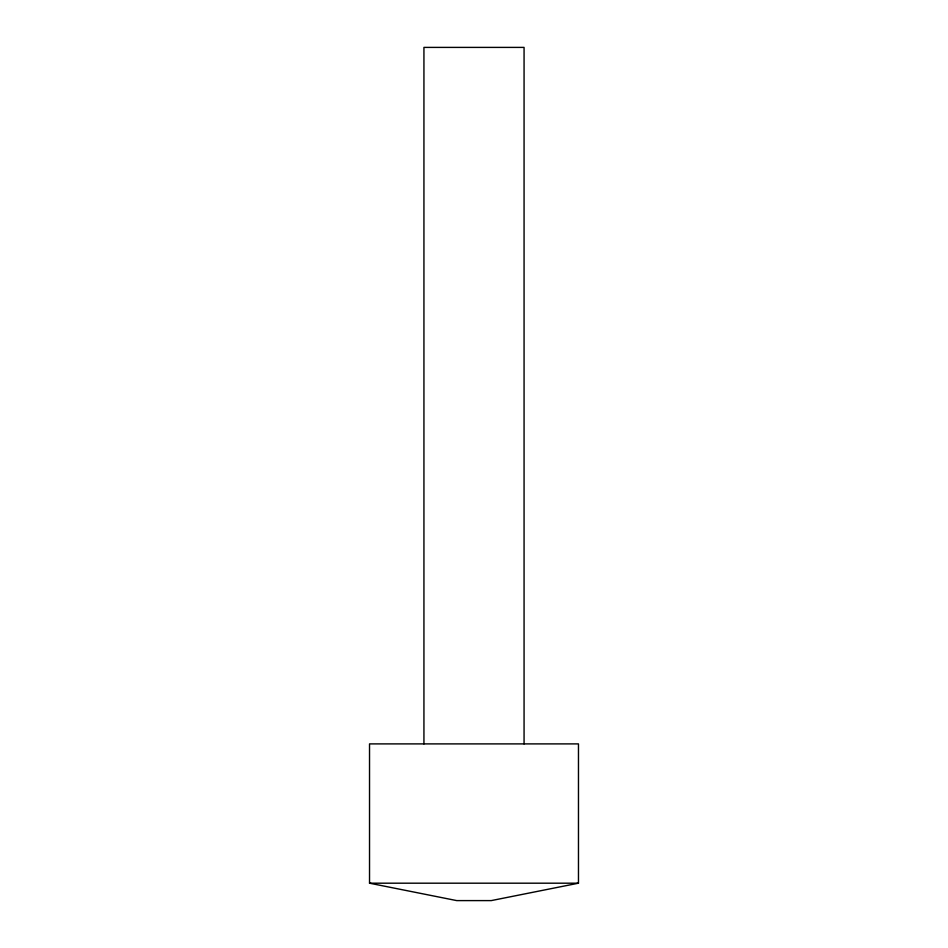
<?xml version="1.0" encoding="UTF-8"?>
<svg xmlns="http://www.w3.org/2000/svg" width="948" height="948" viewBox="0 0 948 948"><rect width="100%" height="100%" fill="white"/><g stroke="black" fill="none" stroke-linecap="round" stroke-linejoin="round"><path stroke-width="1.42" d="M578.47 883.192L491.265 900.6L456.735 900.6L369.53 883.192L369.53 743.896L578.47 743.896L578.47 883.192L369.53 883.192M524.066 743.896L524.066 47.4L423.934 47.4L423.934 743.896"/></g></svg>
